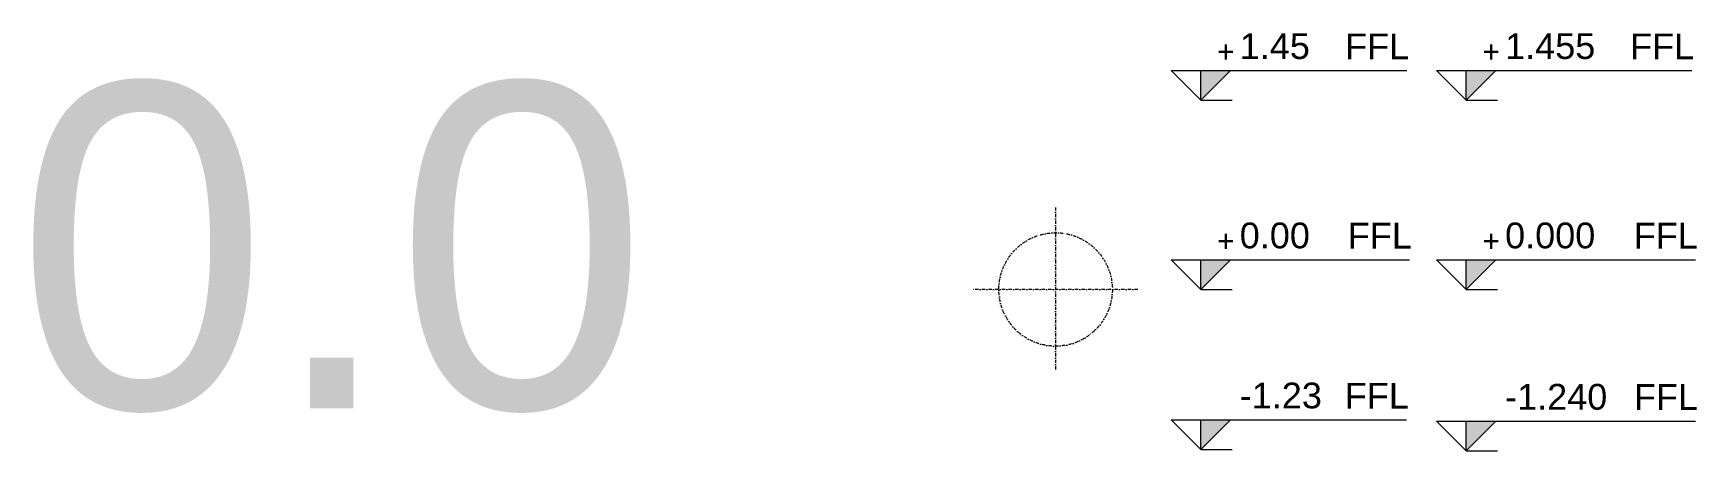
# Model space of a CAD drawing. Header units: millimetres. Extents: x -176873 to 104254, y -63587 to 101719.
# Drawn here: x -7845 to 4919, y -1240 to 1969 of the extents above; entities that cross this region are included whole.
import ezdxf
from ezdxf.enums import TextEntityAlignment as Align

# ---------------------------------------------------------------- set-up
doc = ezdxf.new("R2010")
doc.units = ezdxf.units.MM
doc.linetypes.add('DASHDOTX2', pattern=[50.8, 25.4, -12.7, 0, -12.7])
doc.layers.get('0').update_dxf_attribs({"lineweight": 5, "plot": 0})
doc.layers.add('a-Grid Lines', color=3, linetype='DASHDOTX2', lineweight=18)
doc.layers.add('a-Tags Levels', color=3, linetype='Continuous', lineweight=15)
doc.layers.add('a-Hatch Outline', color=6, linetype='Continuous', lineweight=5, plot=False)
doc.styles.add('Arial 100', font='Arial.ttf', dxfattribs={"height": 180})
doc.styles.add('CP Arial_100', font='Arial.ttf', dxfattribs={"height": 0.15})
doc.styles.get("Standard").update_dxf_attribs({"font": 'txt.shx'})

# ---------------------------------------------------------------- blocks, each defined once
blk = doc.blocks.new('*U35')
at = {"layer": 'a-Tags Levels'}
blk.add_hatch(color=256, dxfattribs=at).paths.add_polyline_path([(467.328, 0.238), (467.328, 0.01), (467.556, 0.238)])
blk.add_hatch(color=256, dxfattribs=at).paths.add_polyline_path([(467.328, 0.238), (467.328, 0.01), (467.556, 0.238)])
at = {"layer": 'a-Hatch Outline'}
blk.add_line((467.328, 0.01), (467.569, 0.01), dxfattribs=at)
at = {"layer": 'a-Tags Levels'}
for p, q in [((467.1, 0.238), (467.328, 0.01)), ((467.1, 0.238), (467.328, 0.01)), ((467.1, 0.238), (468.929, 0.238)), ((467.328, 0.01), (467.556, 0.238)), ((467.328, 0.01), (467.328, 0.238)), ((467.328, 0.01), (467.556, 0.238)), ((467.328, 0.01), (467.328, 0.238))]:
    blk.add_line(p, q, dxfattribs=at)
at = {"layer": 'a-Tags Levels', "insert": (467.452, 0.466), "char_height": 0.165, "attachment_point": 1, "style": 'CP Arial_100'}
blk.add_mtext_dynamic_manual_height_columns('+', width=0.30632, gutter_width=0.412, heights=[0], dxfattribs=at)
at = {"layer": 'a-Tags Levels', "style": 'Arial 100'}
blk.add_attdef('LIVELLO', (467.626, 0.326), '', height=0.198, dxfattribs=at)
blk.add_attdef('REF', text='', height=0.198, dxfattribs=at).set_placement((468.947, 0.324), align=Align.RIGHT)
blk = doc.blocks.new('*U36')
at = {"layer": 'a-Tags Levels'}
blk.add_hatch(color=256, dxfattribs=at).paths.add_polyline_path([(467.328, 0.238), (467.328, 0.01), (467.556, 0.238)])
blk.add_hatch(color=256, dxfattribs=at).paths.add_polyline_path([(467.328, 0.238), (467.328, 0.01), (467.556, 0.238)])
at = {"layer": 'a-Hatch Outline'}
blk.add_line((467.328, 0.01), (467.569, 0.01), dxfattribs=at)
at = {"layer": 'a-Tags Levels'}
for p, q in [((467.1, 0.238), (467.328, 0.01)), ((467.1, 0.238), (467.328, 0.01)), ((467.1, 0.238), (468.908, 0.238)), ((467.328, 0.01), (467.556, 0.238)), ((467.328, 0.01), (467.328, 0.238)), ((467.328, 0.01), (467.556, 0.238)), ((467.328, 0.01), (467.328, 0.238))]:
    blk.add_line(p, q, dxfattribs=at)
at = {"layer": 'a-Tags Levels', "insert": (467.452, 0.466), "char_height": 0.165, "attachment_point": 1, "style": 'CP Arial_100'}
blk.add_mtext_dynamic_manual_height_columns('+', width=0.30632, gutter_width=0.412, heights=[0], dxfattribs=at)
at = {"layer": 'a-Tags Levels', "style": 'Arial 100'}
blk.add_attdef('LIVELLO', (467.626, 0.326), '', height=0.198, dxfattribs=at)
blk.add_attdef('REF', text='', height=0.198, dxfattribs=at).set_placement((468.926, 0.324), align=Align.RIGHT)
blk = doc.blocks.new('*U37')
at = {"layer": 'a-Tags Levels'}
blk.add_hatch(color=256, dxfattribs=at).paths.add_polyline_path([(467.328, 0.238), (467.328, 0.01), (467.556, 0.238)])
blk.add_hatch(color=256, dxfattribs=at).paths.add_polyline_path([(467.328, 0.238), (467.328, 0.01), (467.556, 0.238)])
at = {"layer": 'a-Hatch Outline'}
blk.add_line((467.328, 0.01), (467.569, 0.01), dxfattribs=at)
at = {"layer": 'a-Tags Levels'}
for p, q in [((467.1, 0.238), (467.328, 0.01)), ((467.1, 0.238), (467.328, 0.01)), ((467.1, 0.238), (468.906, 0.238)), ((467.328, 0.01), (467.556, 0.238)), ((467.328, 0.01), (467.328, 0.238)), ((467.328, 0.01), (467.556, 0.238)), ((467.328, 0.01), (467.328, 0.238))]:
    blk.add_line(p, q, dxfattribs=at)
at = {"layer": 'a-Tags Levels', "style": 'Arial 100'}
blk.add_attdef('LIVELLO', (467.626, 0.326), '', height=0.198, dxfattribs=at)
blk.add_attdef('REF', text='', height=0.198, dxfattribs=at).set_placement((468.924, 0.324), align=Align.RIGHT)
blk = doc.blocks.new('*U38')
at = {"layer": 'a-Tags Levels'}
blk.add_hatch(color=256, dxfattribs=at).paths.add_polyline_path([(467.328, 0.238), (467.328, 0.01), (467.556, 0.238)])
blk.add_hatch(color=256, dxfattribs=at).paths.add_polyline_path([(467.328, 0.238), (467.328, 0.01), (467.556, 0.238)])
at = {"layer": 'a-Hatch Outline'}
blk.add_line((467.328, 0.01), (467.569, 0.01), dxfattribs=at)
at = {"layer": 'a-Tags Levels'}
for p, q in [((467.1, 0.238), (467.328, 0.01)), ((467.1, 0.238), (467.328, 0.01)), ((467.1, 0.238), (469.087, 0.238)), ((467.328, 0.01), (467.556, 0.238)), ((467.328, 0.01), (467.328, 0.238)), ((467.328, 0.01), (467.556, 0.238)), ((467.328, 0.01), (467.328, 0.238))]:
    blk.add_line(p, q, dxfattribs=at)
at = {"layer": 'a-Tags Levels', "insert": (467.452, 0.466), "char_height": 0.165, "attachment_point": 1, "style": 'CP Arial_100'}
blk.add_mtext_dynamic_manual_height_columns('+', width=0.30632, gutter_width=0.412, heights=[0], dxfattribs=at)
at = {"layer": 'a-Tags Levels', "style": 'Arial 100'}
blk.add_attdef('LIVELLO', (467.626, 0.326), '', height=0.198, dxfattribs=at)
blk.add_attdef('REF', text='', height=0.198, dxfattribs=at).set_placement((469.105, 0.324), align=Align.RIGHT)
blk = doc.blocks.new('*U39')
at = {"layer": 'a-Tags Levels'}
blk.add_hatch(color=256, dxfattribs=at).paths.add_polyline_path([(467.328, 0.238), (467.328, 0.01), (467.556, 0.238)])
blk.add_hatch(color=256, dxfattribs=at).paths.add_polyline_path([(467.328, 0.238), (467.328, 0.01), (467.556, 0.238)])
at = {"layer": 'a-Hatch Outline'}
blk.add_line((467.328, 0.01), (467.569, 0.01), dxfattribs=at)
at = {"layer": 'a-Tags Levels'}
for p, q in [((467.1, 0.238), (467.328, 0.01)), ((467.1, 0.238), (467.328, 0.01)), ((467.1, 0.238), (469.058, 0.238)), ((467.328, 0.01), (467.556, 0.238)), ((467.328, 0.01), (467.328, 0.238)), ((467.328, 0.01), (467.556, 0.238)), ((467.328, 0.01), (467.328, 0.238))]:
    blk.add_line(p, q, dxfattribs=at)
at = {"layer": 'a-Tags Levels', "insert": (467.452, 0.466), "char_height": 0.165, "attachment_point": 1, "style": 'CP Arial_100'}
blk.add_mtext_dynamic_manual_height_columns('+', width=0.30632, gutter_width=0.412, heights=[0], dxfattribs=at)
at = {"layer": 'a-Tags Levels', "style": 'Arial 100'}
blk.add_attdef('LIVELLO', (467.626, 0.326), '', height=0.198, dxfattribs=at)
blk.add_attdef('REF', text='', height=0.198, dxfattribs=at).set_placement((469.077, 0.324), align=Align.RIGHT)
blk = doc.blocks.new('*U40')
at = {"layer": 'a-Tags Levels'}
blk.add_hatch(color=256, dxfattribs=at).paths.add_polyline_path([(467.328, 0.238), (467.328, 0.01), (467.556, 0.238)])
blk.add_hatch(color=256, dxfattribs=at).paths.add_polyline_path([(467.328, 0.238), (467.328, 0.01), (467.556, 0.238)])
at = {"layer": 'a-Hatch Outline'}
blk.add_line((467.328, 0.01), (467.569, 0.01), dxfattribs=at)
at = {"layer": 'a-Tags Levels'}
for p, q in [((467.1, 0.238), (467.328, 0.01)), ((467.1, 0.238), (467.328, 0.01)), ((467.1, 0.238), (469.087, 0.238)), ((467.328, 0.01), (467.556, 0.238)), ((467.328, 0.01), (467.328, 0.238)), ((467.328, 0.01), (467.556, 0.238)), ((467.328, 0.01), (467.328, 0.238))]:
    blk.add_line(p, q, dxfattribs=at)
at = {"layer": 'a-Tags Levels', "style": 'Arial 100'}
blk.add_attdef('LIVELLO', (467.626, 0.326), '', height=0.198, dxfattribs=at)
blk.add_attdef('REF', text='', height=0.198, dxfattribs=at).set_placement((469.106, 0.324), align=Align.RIGHT)

msp = doc.modelspace()

# ---------------------------------------------------------------- linework, layer by layer
at = {"layer": 'a-Grid Lines'}
for p, q in [((0, 630.9), (0, -630.9)), ((630.9, 0), (-630.9, 0))]:
    msp.add_line(p, q, dxfattribs=at)
msp.add_circle((0, 0), 435.6, dxfattribs=at)

# ---------------------------------------------------------------- block references
at = {"xscale": 1000, "yscale": 1000, "zscale": 1000}
for name, p, values in [('*U36', (-466213.2, 1445), {'LIVELLO': '1.45', 'REF': 'FFL'}), ('*U39', (-464177.1, 1445), {'LIVELLO': '1.455', 'REF': 'FFL'}), ('*U35', (-466213.2, -10), {'LIVELLO': '0.00', 'REF': 'FFL'}), ('*U38', (-464177.1, -10), {'LIVELLO': '0.000', 'REF': 'FFL'}), ('*U37', (-466213.2, -1240), {'LIVELLO': '-1.23', 'REF': 'FFL'}), ('*U40', (-464177.1, -1250), {'LIVELLO': '-1.240', 'REF': 'FFL'})]:
    msp.add_blockref(name, p, dxfattribs=at).add_auto_attribs(values)

# ---------------------------------------------------------------- texts
at = {"layer": 'a-Grid Lines', "insert": (-7981.1, 1586.3), "char_height": 2500, "width": 69835.016, "attachment_point": 1}
msp.add_mtext('\\pxt7;{\\fArial|b0|i0|c0|p34;0.0}', dxfattribs=at)

doc.saveas('drawing.dxf')
